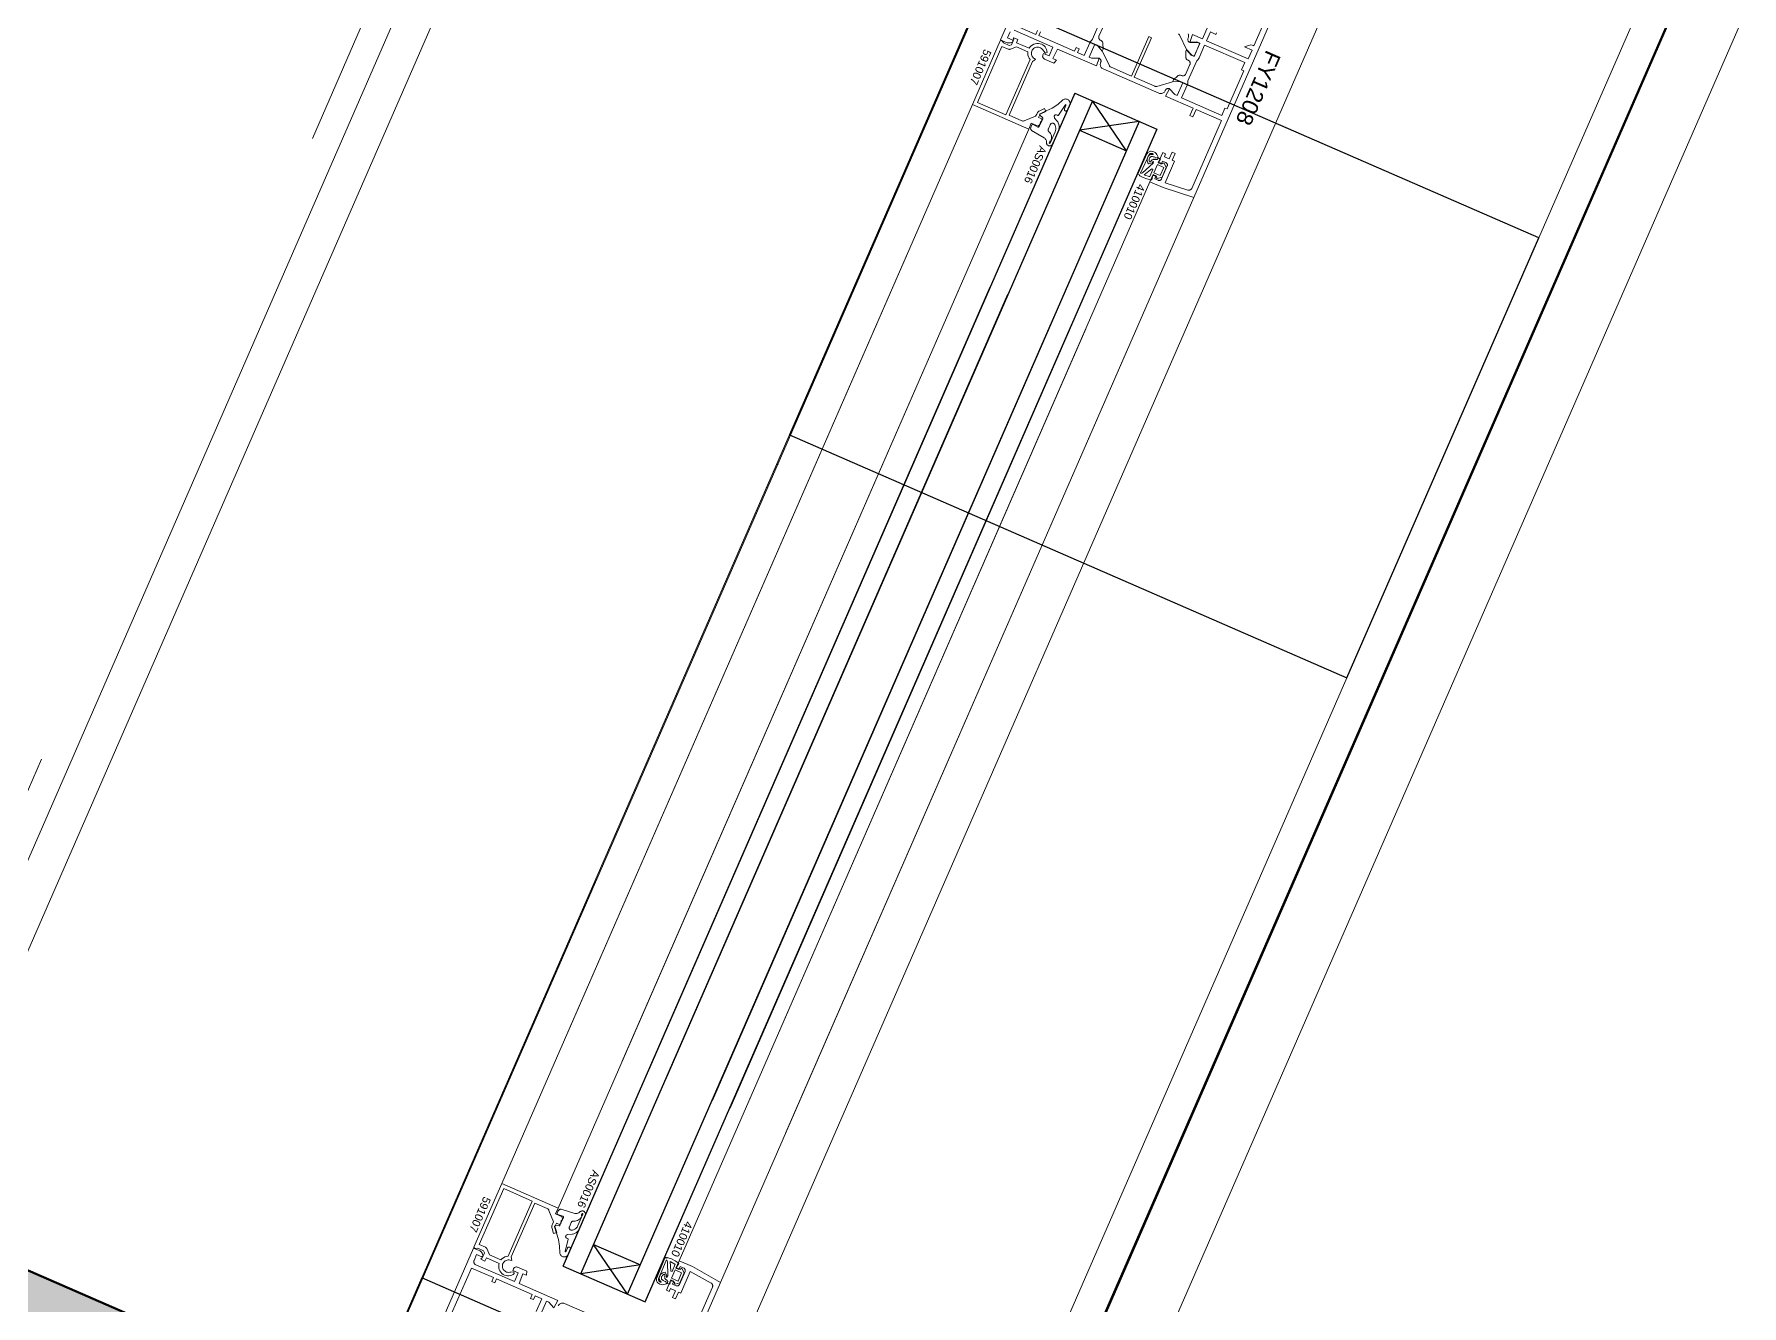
# Model space of a CAD drawing. Header units: millimetres. Extents: x -50172 to 90294, y -80883 to 956680.
# Drawn here: x 2322 to 2856, y -21931 to -21533 of the extents above; entities that cross this region are included whole.
import ezdxf
from ezdxf.enums import TextEntityAlignment as Align

# ---------------------------------------------------------------- set-up
doc = ezdxf.new("R2010")
doc.units = ezdxf.units.MM
doc.header["$MEASUREMENT"] = 0
doc.linetypes.add('Dot & Dashed', pattern=[670.277762, 352.777767, -176.388884, 0, -141.111112])
doc.linetypes.add('Double Dashed', pattern=[1093.611073, 529.166651, -211.666656, 141.111112, -211.666656])
for name, color, linetype, lineweight in [('0_Pen_No__2', 8, 'Continuous', 15), ('0_Pen_No__5', 7, 'Continuous', 25), ('0_Pen_No__7', 7, 'Continuous', 35), ('0_Pen_No__9', 7, 'Continuous', 13), ('New_A-20-M_Floor_Slab_Pen_No__89', 8, 'Continuous', 20), ('New_A-20-M_Roof_Pen_No__93', 8, 'Continuous', 13), ('New_A-25-M_Curtain_Wall_Pen_No__90', 8, 'Continuous', 20), ('New_A-25-M_Wall_Ext_Pen_No__87', 8, 'Continuous', 20), ('New_ArchiCAD Windows_Pen_No__3', 7, 'Continuous', 18), ('New_ArchiCAD Zone Stamps_Pen_No__9', 7, 'Continuous', 13)]:
    doc.layers.add(name, color=color, linetype=linetype, lineweight=lineweight)
for name, color, linetype, lineweight, true_color in [('0_Pen_No__40', 7, 'Continuous', 35, 0x2a2a2a), ('A-25-M_Wall_Int_Pen_No__107', 7, 'Continuous', 15, 0xa6a6a6), ('A-25-M_Wall_Int_Pen_No__27', 7, 'Continuous', 50, 0x2a2a2a), ('New_A-15-MG_Structural_Grid_Phase_2_Pen_No__222', 7, 'Continuous', 13, 0x65af33), ('New_A-25-M_Curtain_Wall_Pen_No__69', 7, 'Continuous', 20, 0x606060), ('New_A-35-M_FFE-Zone_Pen_No__74', 7, 'Continuous', 20, 0x606060), ('New_ArchiCAD Windows_Pen_No__23', 7, 'Continuous', 30, 0x2a2a2a)]:
    doc.layers.add(name, color=color, linetype=linetype, lineweight=lineweight, true_color=true_color)
for name, color, linetype in [('A-25-M_Wall_Int', 7, 'Continuous'), ('New_A-15-MG_Structural_Grid_Phase_2', 7, 'Continuous'), ('New_A-20-M_Floor_Slab', 7, 'Continuous'), ('New_A-20-M_Roof', 7, 'Continuous'), ('New_A-25-M_Curtain_Wall', 7, 'Continuous'), ('New_A-25-M_Wall_Ext', 7, 'Continuous'), ('New_A-35-M_FFE-Zone', 7, 'Continuous'), ('New_ArchiCAD Windows', 7, 'Continuous')]:
    doc.layers.add(name, color=color, linetype=linetype)
doc.styles.add('GENERATED_STYLE_2', font='')
doc.styles.add('GENERATED_STYLE_3', font='')
doc.styles.add('GENERATED_STYLE_4', font='')
doc.styles.get('GENERATED_STYLE_2').set_extended_font_data('Arial', bold=True)
doc.styles.get('GENERATED_STYLE_3').set_extended_font_data('Arial')
doc.styles.get('GENERATED_STYLE_4').set_extended_font_data('Swis721 BT')

# ---------------------------------------------------------------- blocks, each defined once
blk = doc.blocks.new('Wall_2_1', base_point=(10092.6, -4631.3))
at = {"layer": 'New_A-25-M_Wall_Ext_Pen_No__87', "linetype": 'Continuous', "flags": 128}
for points in [[(10000.93, -4591.33), (2142.47, -22613.27)], [(2234.14, -22653.24), (10092.6, -4631.3)]]:
    blk.add_lwpolyline(points, dxfattribs=at)
blk = doc.blocks.new('Wall_4_1', base_point=(9982.59, -4632.6))
at = {"layer": 'New_A-25-M_Wall_Ext_Pen_No__87', "linetype": 'Continuous', "flags": 128}
for points in [[(4714.53, -16301.13), (1990.94, -22547.19)], [(2142.18, -22613.14), (4865.77, -16367.08)]]:
    blk.add_lwpolyline(points, dxfattribs=at)
blk = doc.blocks.new('Single Office_INB 2105_31_1', base_point=(711.07, -21058.46))
at = {"layer": 'New_A-35-M_FFE-Zone_Pen_No__74', "linetype": 'Continuous'}
blk.add_line((1930.18, -22686.52), (2836.08, -20609.01), dxfattribs=at)
at = {"layer": 'New_ArchiCAD Zone Stamps_Pen_No__9'}
for tag, height, style, p in [('ROOM_NAME', 250, 'GENERATED_STYLE_2', (-225.74, -19453.51)), ('zoneNameLine2', 250, 'GENERATED_STYLE_2', (-414.17, -19885.64)), ('ROOM_NUMBER', 200, 'GENERATED_STYLE_3', (-602.6, -20306.35)), ('measuredAreaCode', 200, 'GENERATED_STYLE_3', (-759.63, -20666.46)), ('DUMMY_649', 200, 'GENERATED_STYLE_3', (-452.22, -20800.5)), ('DUMMY_650', 200, 'GENERATED_STYLE_3', (-102.71, -20952.9)), ('DUMMY_651', 133.33, 'GENERATED_STYLE_3', (176.58, -21059.45))]:
    blk.add_attdef(tag, text='', height=height, rotation=336.4404, dxfattribs=dict(at, style=style)).set_placement(p, align=Align.TOP_LEFT)
blk = doc.blocks.new('Slab_4_1', base_point=(-34879.65, -33019.01))
at = {"layer": 'New_A-20-M_Floor_Slab_Pen_No__89', "linetype": 'Continuous', "flags": 128}
blk.add_lwpolyline([(10933.09, -26822.78), (1863.41, -22867.95), (9871.66, -4502.51), (4224.74, -2040.17), (4132.95, -2000.14), (2145.42, -6558.18), (-3141.98, -4252.62), (-10743.58, -11326.43), (-11126.43, -10915.01), (-34879.65, -33019.01)], dxfattribs=at)
blk = doc.blocks.new('Slab_14_1', base_point=(10933.09, -26822.78))
at = {"layer": 'New_A-20-M_Floor_Slab_Pen_No__89', "linetype": 'Continuous', "flags": 128}
blk.add_lwpolyline([(10933.09, -26822.78), (1863.41, -22867.95), (9871.66, -4502.51), (18941.33, -8457.33)], close=True, dxfattribs=at)
blk = doc.blocks.new('Triple Window 19_2')
at = {"layer": 'New_ArchiCAD Windows_Pen_No__23', "linetype": 'Continuous'}
for p, q in [((662.5, -190), (662.5, 0)), ((662.5, 0), (725, 0)), ((725, 0), (812.5, 0)), ((812.5, 0), (812.5, -190)), ((1100, -190), (1100, 0)), ((1100, 0), (1175, 0)), ((725, -190), (662.5, -190)), ((812.5, -190), (725, -190))]:
    blk.add_line(p, q, dxfattribs=at)
at = {"layer": 'New_ArchiCAD Windows_Pen_No__3', "linetype": 'Continuous'}
for p, q in [((-1175, 165), (1175, 165)), ((812.5, 0), (1100, 0)), ((662.5, -190), (-182, -190)), ((1100, -190), (812.5, -190)), ((-1175, -200), (1175, -200))]:
    blk.add_line(p, q, dxfattribs=at)
blk = doc.blocks.new('Wall_239_1', base_point=(10165.92, -4712.54))
at = {"layer": 'New_ArchiCAD Windows', "color": 251, "linetype": 'Continuous', "lineweight": 20, "true_color": 0x606060, "xscale": -1, "zscale": 1000, "rotation": 66.44041158399281}
blk.add_blockref('Triple Window 19_2', (2883.15, -20913.87), dxfattribs=at)
blk = doc.blocks.new('Wall_438_1', base_point=(2431.86, -21968.48))
at = {"layer": 'A-25-M_Wall_Int_Pen_No__107', "linetype": 'Continuous'}
blk.add_hatch(color=256, dxfattribs=at).paths.add_polyline_path([(2431.86, -21968.48), (2248.03, -21888.32), (2255.78, -21908.06), (2425.87, -21982.23)])
at = {"layer": 'A-25-M_Wall_Int_Pen_No__27', "linetype": 'Continuous', "flags": 128}
for points in [[(2431.86, -21968.48), (2248.03, -21888.32)], [(2255.78, -21908.06), (2425.87, -21982.23)], [(2425.87, -21982.23), (2431.86, -21968.48)]]:
    blk.add_lwpolyline(points, dxfattribs=at)
blk = doc.blocks.new('Morph_2_1')
at = {"layer": 'New_A-20-M_Roof_Pen_No__93', "linetype": 'Continuous', "flags": 128}
blk.add_lwpolyline([(2064.53, -22792.01), (10012.82, -4564.06)], dxfattribs=at)
blk = doc.blocks.new('Beam_8_1', base_point=(10000.93, -4591.33))
at = {"layer": 'New_A-25-M_Curtain_Wall_Pen_No__69', "linetype": 'Dot & Dashed'}
blk.add_line((10000.93, -4591.33), (2142.47, -22613.27), dxfattribs=at)
at = {"layer": 'New_A-25-M_Curtain_Wall_Pen_No__90', "linetype": 'Continuous'}
for p, q in [((10000.93, -4591.33), (2142.47, -22613.27)), ((10203.2, -4679.52), (2344.74, -22701.46))]:
    blk.add_line(p, q, dxfattribs=at)
blk = doc.blocks.new('Standard grid marker_43')
at = {"layer": 'New_A-15-MG_Structural_Grid_Phase_2_Pen_No__222', "linetype": 'Double Dashed'}
blk.add_line((948.58, 0), (36650.52, 0), dxfattribs=at)
at = {"layer": 'New_A-15-MG_Structural_Grid_Phase_2_Pen_No__222', "style": 'GENERATED_STYLE_4'}
for tag, p in [('AC_MarkerText_1_0', (-500, -588.26)), ('AC_MarkerText_1_1', (38099.1, -588.26))]:
    blk.add_attdef(tag, text='', height=350, rotation=90, dxfattribs=at).set_placement(p, align=Align.MIDDLE_CENTER)

msp = doc.modelspace()

# ---------------------------------------------------------------- linework, layer by layer
at = {"layer": '0_Pen_No__2', "linetype": 'Continuous', "flags": 128}
for points in [[(2627.31, -21532.69), (2626.51, -21534.52), (2628.16, -21535.24), (2628.15, -21535.8), (2627.62, -21536), (2627.32, -21536.1), (2627.01, -21536.14), (2626.7, -21536.13), (2626.39, -21536.08), (2626.09, -21535.98), (2624.35, -21535.22), (2633.55, -21514.13)], [(2716.28, -21512.03), (2684.71, -21584.44), (2675.14, -21581.36), (2671.02, -21579.57)], [(2688.72, -21535.47), (2701.74, -21541.14), (2702.93, -21538.39), (2700.62, -21537.38), (2701.82, -21536.91), (2702.59, -21536.77), (2703.35, -21536.94), (2703.53, -21537.02), (2711.21, -21519.42)], [(2628.49, -21530.48), (2635.37, -21533.47), (2635.89, -21532.28)], [(2656.38, -21531.07), (2655.1, -21534.01), (2655.05, -21534.15), (2655.02, -21534.31), (2655.02, -21534.47), (2655.04, -21534.62), (2655.09, -21534.77), (2655.15, -21534.91), (2655.24, -21535.04), (2655.35, -21535.15), (2655.48, -21535.25), (2655.62, -21535.32), (2655.76, -21535.39), (2655.9, -21535.46), (2656.03, -21535.56), (2656.14, -21535.68), (2656.24, -21535.82), (2656.3, -21535.97), (2656.34, -21536.12), (2656.36, -21536.29), (2656.39, -21538.06), (2656.11, -21538.7), (2654.49, -21536.9), (2653.76, -21536.58), (2652, -21540.62), (2652.73, -21540.94), (2655.15, -21540.9), (2654.29, -21543.36), (2642.19, -21538.09), (2640.67, -21541.02), (2641.87, -21541.55), (2640.99, -21542.47), (2638.1, -21541.21), (2637.96, -21541.14), (2637.84, -21541.04), (2637.73, -21540.93), (2637.64, -21540.8), (2637.57, -21540.66), (2637.53, -21540.51), (2637.5, -21540.36), (2637.51, -21540.2), (2637.53, -21540.05), (2637.59, -21539.9), (2637.79, -21539.44), (2639.53, -21540.2), (2640.73, -21537.45), (2628.63, -21532.17)], [(2636.8, -21532.68), (2636.28, -21533.87), (2647.47, -21538.75), (2647.99, -21537.56), (2648.9, -21537.96), (2648.38, -21539.15), (2650.49, -21540.07), (2652.23, -21536.08), (2652.37, -21535.81), (2652.55, -21535.57), (2652.77, -21535.35), (2652.88, -21535.24), (2652.96, -21535.13), (2653.03, -21534.99), (2655.7, -21528.89)], [(2671.02, -21579.57), (2672.02, -21577.27), (2672.93, -21577.67), (2672.53, -21578.59), (2673.63, -21579.07), (2673.75, -21579.11), (2673.88, -21579.13), (2674, -21579.14), (2674.13, -21579.12), (2674.25, -21579.08), (2674.36, -21579.03), (2674.46, -21578.95), (2674.55, -21578.87), (2674.63, -21578.77), (2674.69, -21578.66), (2676.44, -21574.62), (2676.49, -21574.5), (2676.51, -21574.38), (2676.51, -21574.26), (2676.49, -21574.13), (2676.46, -21574.01), (2676.4, -21573.9), (2676.33, -21573.8), (2676.24, -21573.7), (2676.14, -21573.63), (2676.03, -21573.57), (2674.93, -21573.09), (2674.53, -21574.01), (2673.61, -21573.61), (2675.01, -21570.4), (2675.93, -21570.8), (2675.53, -21571.72), (2677.09, -21572.4), (2678.01, -21570.29), (2678.92, -21570.69), (2678.01, -21572.79), (2678.74, -21573.11), (2675.78, -21579.89), (2682.86, -21582.17), (2683.02, -21582.21), (2683.18, -21582.22), (2683.35, -21582.2), (2683.5, -21582.16), (2683.65, -21582.09), (2683.79, -21582), (2683.91, -21581.89), (2684.01, -21581.76), (2684.09, -21581.62), (2693.34, -21560.39), (2685.46, -21556.95), (2684.46, -21559.25), (2683.54, -21558.85), (2684.54, -21556.55), (2675.93, -21552.8), (2677.15, -21550.49), (2678.77, -21552.29), (2679.5, -21552.61), (2681.26, -21548.58), (2680.52, -21548.26), (2678.11, -21548.29), (2678.39, -21547.65), (2679.7, -21546.47), (2679.83, -21546.37), (2679.98, -21546.29), (2680.13, -21546.24), (2680.29, -21546.21), (2680.46, -21546.21), (2680.62, -21546.24), (2680.77, -21546.29), (2680.92, -21546.35), (2681.06, -21546.41), (2681.22, -21546.43), (2681.38, -21546.44), (2681.53, -21546.41), (2681.68, -21546.37), (2681.82, -21546.3), (2681.95, -21546.21), (2682.06, -21546.1), (2682.16, -21545.98), (2682.23, -21545.84), (2683.51, -21542.9), (2683.56, -21542.76), (2683.59, -21542.6), (2683.59, -21542.44), (2683.57, -21542.29), (2683.53, -21542.14), (2683.46, -21542), (2683.37, -21541.87), (2683.26, -21541.76), (2683.13, -21541.66), (2683, -21541.59), (2682.85, -21541.53), (2682.71, -21541.45), (2682.58, -21541.35), (2682.47, -21541.23), (2682.38, -21541.09), (2682.31, -21540.94), (2682.27, -21540.79), (2682.25, -21540.62), (2682.22, -21538.85), (2682.5, -21538.21), (2684.12, -21540.01), (2684.85, -21540.33), (2686.61, -21536.29), (2685.88, -21535.97), (2683.46, -21536.01), (2684.32, -21533.55), (2687.44, -21534.91), (2689.23, -21530.78)], [(2638.35, -21539.33), (2638.88, -21539.11), (2638.82, -21538.66), (2638.69, -21538.22), (2638.5, -21537.8), (2638.25, -21537.42), (2637.94, -21537.08), (2637.58, -21536.79), (2637.19, -21536.56), (2636.7, -21536.39), (2636.2, -21536.31), (2635.69, -21536.31), (2635.19, -21536.4), (2634.7, -21536.56), (2634.26, -21536.8), (2633.85, -21537.12), (2633.51, -21537.49), (2633.27, -21537.8), (2629.32, -21536.08), (2629.76, -21535.07), (2628.48, -21534.51), (2628.32, -21534.87), (2628.5, -21534.95), (2627.74, -21536.7), (2627.09, -21536.95), (2625.3, -21536.17), (2624.75, -21535.43), (2624.23, -21535.49), (2615.56, -21555.38), (2633.16, -21563.06), (2633.96, -21561.22), (2636.07, -21562.14), (2636.75, -21561.58), (2636.73, -21561.42), (2636.74, -21561.25), (2636.77, -21561.09), (2636.82, -21560.94), (2636.91, -21560.8), (2637.01, -21560.67), (2637.13, -21560.56), (2637.27, -21560.47), (2637.25, -21559.93), (2636.24, -21559.49), (2636.7, -21558.44), (2638.49, -21557.55), (2638.04, -21556.65), (2636.58, -21557.38), (2636.34, -21557.52), (2636.12, -21557.7), (2635.93, -21557.9), (2635.77, -21558.13), (2635.64, -21558.37), (2635.32, -21559.09), (2631.76, -21560.49), (2631.61, -21560.54), (2631.45, -21560.56), (2631.29, -21560.56), (2631.14, -21560.53), (2630.99, -21560.47), (2627.07, -21558.77)], [(2682.95, -21533.33), (2683.05, -21533.58), (2683.1, -21533.83), (2683.11, -21534.1), (2683.07, -21534.35), (2682.99, -21534.6), (2682.95, -21534.69), (2682.9, -21534.84), (2682.87, -21535), (2682.87, -21535.15), (2682.89, -21535.31), (2682.93, -21535.46), (2683, -21535.6), (2683.09, -21535.73), (2683.2, -21535.84), (2683.33, -21535.94), (2683.46, -21536.01), (2683.48, -21535.96), (2685.72, -21535.85), (2686.63, -21536.25), (2684.83, -21540.37), (2683.92, -21539.97), (2682.48, -21538.26), (2682.5, -21538.21), (2680.24, -21533.66), (2680.17, -21533.54), (2680.08, -21533.43), (2679.98, -21533.33)], [(2691.86, -21533.02), (2691.66, -21533.48), (2689.92, -21532.72), (2688.72, -21535.47)], [(2627.07, -21558.77), (2634.38, -21541.99), (2635.32, -21541.3), (2634.94, -21541.07), (2634.67, -21540.87), (2634.44, -21540.63), (2634.25, -21540.36), (2634.11, -21540.05), (2634.03, -21539.73), (2634, -21539.4), (2634.03, -21539.07), (2634.11, -21538.74), (2634.25, -21538.44), (2634.44, -21538.17), (2634.67, -21537.93), (2634.94, -21537.73), (2635.24, -21537.58), (2635.56, -21537.49), (2635.89, -21537.45), (2636.22, -21537.47), (2636.55, -21537.55), (2636.86, -21537.67), (2637.14, -21537.85), (2637.38, -21538.08), (2637.59, -21538.34), (2637.74, -21538.64), (2638.35, -21539.33)], [(2472.21, -21920.34), (2472.41, -21920.87), (2472.04, -21921.13), (2471.63, -21921.34), (2471.2, -21921.48), (2470.74, -21921.56), (2470.28, -21921.56), (2469.83, -21921.5), (2469.39, -21921.37), (2468.94, -21921.12), (2468.54, -21920.81), (2468.19, -21920.44), (2467.91, -21920.01), (2467.7, -21919.55), (2467.58, -21919.05), (2467.53, -21918.54), (2467.57, -21918.04), (2467.63, -21917.65), (2463.69, -21915.93), (2463.25, -21916.94), (2461.96, -21916.38), (2462.12, -21916.02), (2462.31, -21916.1), (2463.07, -21914.35), (2462.81, -21913.7), (2461.02, -21912.92), (2460.1, -21913.02), (2459.8, -21912.6), (2468.47, -21892.71), (2486.07, -21900.38), (2485.27, -21902.22), (2487.38, -21903.14), (2487.43, -21904.03), (2487.3, -21904.12), (2487.18, -21904.23), (2487.08, -21904.37), (2487.01, -21904.51), (2486.96, -21904.67), (2486.94, -21904.83), (2486.94, -21904.99), (2486.97, -21905.15), (2486.56, -21905.51), (2485.55, -21905.07), (2485.09, -21906.12), (2485.66, -21908.04), (2484.7, -21908.32), (2484.24, -21906.75), (2484.18, -21906.48), (2484.16, -21906.2), (2484.17, -21905.92), (2484.23, -21905.65), (2484.32, -21905.39), (2484.64, -21904.67), (2483.24, -21901.1), (2483.17, -21900.96), (2483.08, -21900.83), (2482.97, -21900.72), (2482.84, -21900.62), (2482.7, -21900.55), (2478.78, -21898.84)], [(2478.78, -21898.84), (2471.46, -21915.61), (2471.6, -21916.77), (2471.16, -21916.65), (2470.84, -21916.59), (2470.5, -21916.58), (2470.17, -21916.63), (2469.86, -21916.73), (2469.56, -21916.89), (2469.3, -21917.1), (2469.08, -21917.34), (2468.9, -21917.63), (2468.77, -21917.93), (2468.7, -21918.26), (2468.68, -21918.59), (2468.72, -21918.92), (2468.82, -21919.24), (2468.97, -21919.54), (2469.16, -21919.81), (2469.4, -21920.04), (2469.68, -21920.23), (2469.98, -21920.36), (2470.31, -21920.45), (2470.64, -21920.47), (2470.97, -21920.45), (2471.29, -21920.36), (2472.21, -21920.34)], [(2480.69, -21933.49), (2482.45, -21929.46), (2483.18, -21929.78), (2484.8, -21931.57), (2486.02, -21929.27), (2473.92, -21923.99), (2475.04, -21920.88), (2476.23, -21921.4), (2476.31, -21920.13), (2473.43, -21918.87), (2473.28, -21918.82), (2473.12, -21918.79), (2472.97, -21918.79), (2472.81, -21918.81), (2472.66, -21918.86), (2472.52, -21918.93), (2472.39, -21919.02), (2472.28, -21919.12), (2472.18, -21919.25), (2472.11, -21919.39), (2471.91, -21919.85), (2473.65, -21920.61), (2472.45, -21923.36), (2460.35, -21918.08), (2460.21, -21918.01), (2460.09, -21917.91), (2459.98, -21917.8), (2459.89, -21917.67), (2459.82, -21917.53), (2459.78, -21917.38), (2459.75, -21917.22), (2459.76, -21917.07), (2459.78, -21916.91), (2459.84, -21916.76), (2460.63, -21914.93), (2462.28, -21915.65), (2462.68, -21915.26), (2462.48, -21914.74), (2462.34, -21914.45), (2462.16, -21914.2), (2461.94, -21913.97), (2461.69, -21913.78), (2461.41, -21913.63), (2459.68, -21912.88), (2450.48, -21933.96)], [(2452.82, -21933.34), (2459.02, -21919.13), (2465.89, -21922.13), (2465.37, -21923.32), (2466.29, -21923.72), (2466.81, -21922.53), (2477.99, -21927.41), (2477.47, -21928.6), (2478.39, -21929), (2478.91, -21927.81), (2481.02, -21928.73), (2479.28, -21932.71)], [(2505.24, -21996.02), (2536.82, -21923.6), (2528.05, -21918.69), (2523.93, -21916.89)], [(2523.93, -21916.89), (2522.93, -21919.18), (2523.84, -21919.58), (2524.24, -21918.67), (2525.34, -21919.15), (2525.45, -21919.2), (2525.55, -21919.28), (2525.64, -21919.37), (2525.71, -21919.47), (2525.77, -21919.59), (2525.8, -21919.71), (2525.82, -21919.83), (2525.82, -21919.96), (2525.8, -21920.08), (2525.76, -21920.2), (2524, -21924.23), (2523.94, -21924.34), (2523.86, -21924.44), (2523.77, -21924.53), (2523.67, -21924.6), (2523.56, -21924.66), (2523.44, -21924.69), (2523.31, -21924.71), (2523.19, -21924.71), (2523.06, -21924.69), (2522.95, -21924.65), (2521.85, -21924.17), (2522.24, -21923.25), (2521.33, -21922.85), (2519.93, -21926.06), (2520.85, -21926.46), (2521.25, -21925.54), (2522.8, -21926.22), (2521.88, -21928.33), (2522.8, -21928.73), (2523.72, -21926.62), (2524.45, -21926.94), (2527.41, -21920.16), (2533.9, -21923.8), (2534.03, -21923.89), (2534.15, -21924), (2534.25, -21924.13), (2534.33, -21924.28), (2534.38, -21924.43), (2534.4, -21924.59), (2534.4, -21924.76), (2534.38, -21924.92), (2534.32, -21925.07), (2525.07, -21946.3)], [(2484.8, -21931.57), (2483.18, -21929.78), (2482.45, -21929.46), (2480.69, -21933.49)], [(2505.54, -21937.78), (2488.13, -21930.19), (2487.9, -21930.11), (2487.67, -21930.07), (2487.44, -21930.07), (2487.2, -21930.1), (2486.98, -21930.17), (2486.77, -21930.27), (2486.57, -21930.41), (2486.4, -21930.57), (2486.26, -21930.76), (2486.15, -21930.97)]]:
    msp.add_lwpolyline(points, dxfattribs=at)
for points in [[(2670.69, -21534.15), (2671.52, -21534.51), (2666.12, -21546.88), (2672.55, -21549.69), (2672.68, -21549.74), (2672.82, -21549.76), (2672.96, -21549.77), (2673.1, -21549.76), (2673.23, -21549.73), (2678.12, -21548.27), (2680.52, -21548.26), (2681.26, -21548.58), (2679.5, -21552.61), (2678.77, -21552.29), (2677.15, -21550.49), (2677, -21550.44), (2676.85, -21550.41), (2676.69, -21550.41), (2676.53, -21550.43), (2676.38, -21550.48), (2676.24, -21550.55), (2676.11, -21550.64), (2676, -21550.75), (2675.91, -21550.87), (2675.83, -21551.01), (2675.79, -21551.1), (2675.68, -21551.31), (2675.54, -21551.5), (2675.37, -21551.66), (2675.18, -21551.8), (2674.97, -21551.9), (2674.74, -21551.97), (2674.51, -21552), (2674.27, -21552), (2674.04, -21551.95), (2673.82, -21551.88), (2656.4, -21544.28), (2656.19, -21544.17), (2656.01, -21544.03), (2655.84, -21543.86), (2655.71, -21543.67), (2655.6, -21543.46), (2655.54, -21543.23), (2655.5, -21543), (2655.51, -21542.76), (2655.55, -21542.53), (2655.63, -21542.31), (2655.67, -21542.22), (2655.72, -21542.07), (2655.74, -21541.91), (2655.75, -21541.76), (2655.73, -21541.6), (2655.68, -21541.45), (2655.61, -21541.31), (2655.52, -21541.18), (2655.41, -21541.07), (2655.29, -21540.97), (2655.15, -21540.9), (2652.73, -21540.94), (2652, -21540.62), (2653.76, -21536.58), (2654.49, -21536.9), (2656.12, -21538.68), (2658.37, -21543.25), (2658.44, -21543.37), (2658.53, -21543.48), (2658.63, -21543.58), (2658.74, -21543.66), (2658.87, -21543.72), (2665.3, -21546.53)], [(2626.03, -21558.64), (2617.14, -21554.76), (2624.77, -21537.26), (2626.68, -21538.09), (2626.83, -21538.14), (2626.99, -21538.17), (2627.14, -21538.17), (2627.3, -21538.15), (2627.45, -21538.1), (2629.3, -21537.37), (2632.88, -21538.94), (2632.85, -21539.46), (2632.9, -21539.97), (2633.04, -21540.48), (2633.26, -21540.95), (2633.56, -21541.38)], [(2688.12, -21536.84), (2686.38, -21540.83), (2686.24, -21541.1), (2686.06, -21541.34), (2685.84, -21541.56), (2685.74, -21541.67), (2685.65, -21541.79), (2685.58, -21541.92), (2682.92, -21548.02), (2682.87, -21548.16), (2682.84, -21548.31), (2682.83, -21548.46), (2682.82, -21548.76), (2682.76, -21549.06), (2682.66, -21549.35), (2680.93, -21553.34), (2693.48, -21558.82), (2694.48, -21556.52), (2695.12, -21556.8), (2700.32, -21544.89), (2699.68, -21544.61), (2700.68, -21542.32)], [(2477.98, -21898.17), (2469.09, -21894.29), (2461.46, -21911.8), (2463.36, -21912.63), (2463.5, -21912.7), (2463.63, -21912.8), (2463.74, -21912.91), (2463.83, -21913.04), (2463.9, -21913.18), (2464.62, -21915.03), (2468.21, -21916.59), (2468.56, -21916.22), (2468.98, -21915.9), (2469.44, -21915.66), (2469.94, -21915.5), (2470.45, -21915.43)]]:
    msp.add_lwpolyline(points, close=True, dxfattribs=at)
at = {"layer": '0_Pen_No__40', "linetype": 'Continuous'}
msp.add_line((9735.36, -5700.74), (2596.69, -22071.98), dxfattribs=at)
at = {"layer": '0_Pen_No__5', "linetype": 'Continuous'}
for p, q in [((2647.53, -21551.87), (2514.06, -21857.95)), ((2647.53, -21551.87), (2673.2, -21563.06)), ((2653.03, -21554.27), (2519.56, -21860.35)), ((2663.7, -21569.83), (2653.03, -21554.27)), ((2667.7, -21560.66), (2534.23, -21866.74)), ((2673.2, -21563.06), (2539.73, -21869.14)), ((2667.7, -21560.66), (2649.03, -21563.43)), ((2649.03, -21563.43), (2663.7, -21569.83)), ((2487.65, -21918.53), (2621.11, -21612.45)), ((2493.15, -21920.93), (2626.61, -21614.84)), ((2507.81, -21927.32), (2641.28, -21621.24)), ((2513.31, -21929.72), (2646.78, -21623.64)), ((2497.15, -21911.76), (2511.81, -21918.15)), ((2507.81, -21927.32), (2497.15, -21911.76)), ((2487.65, -21918.53), (2513.31, -21929.72)), ((2511.81, -21918.15), (2493.15, -21920.93))]:
    msp.add_line(p, q, dxfattribs=at)
at = {"layer": '0_Pen_No__9', "linetype": 'Continuous'}
for p, q in [((2615.56, -21555.38), (2488.49, -21846.8)), ((2633.16, -21563.06), (2506.09, -21854.47)), ((2671.02, -21579.57), (2543.95, -21870.98)), ((2684.71, -21584.44), (2557.24, -21876.78)), ((2468.47, -21892.71), (2595.54, -21601.29)), ((2486.07, -21900.38), (2613.14, -21608.97)), ((2523.93, -21916.89), (2651, -21625.48)), ((2536.82, -21923.6), (2664.29, -21631.27))]:
    msp.add_line(p, q, dxfattribs=at)
at = {"layer": '0_Pen_No__9', "linetype": 'Continuous', "flags": 128}
for points in [[(2634.06, -21563.51), (2633.97, -21563.42), (2633.88, -21563.32), (2633.82, -21563.2), (2633.77, -21563.08), (2633.75, -21562.95), (2633.75, -21562.81), (2633.77, -21562.68), (2633.81, -21562.56), (2634.17, -21561.75), (2634.19, -21561.71), (2634.22, -21561.67), (2634.26, -21561.63), (2634.3, -21561.61), (2634.35, -21561.59), (2634.4, -21561.57), (2634.45, -21561.57), (2634.5, -21561.58), (2634.55, -21561.59), (2634.59, -21561.61), (2636.01, -21562.44), (2636.05, -21562.46), (2636.1, -21562.48), (2636.15, -21562.48), (2636.2, -21562.48), (2636.25, -21562.47), (2636.3, -21562.45), (2636.34, -21562.42), (2636.38, -21562.39), (2636.41, -21562.35), (2636.43, -21562.3), (2637.51, -21559.84), (2637.52, -21559.79), (2637.53, -21559.75), (2637.53, -21559.7), (2637.53, -21559.66), (2637.52, -21559.61), (2637.5, -21559.57), (2637.47, -21559.53), (2637.44, -21559.5), (2636.67, -21558.76), (2636.63, -21558.73), (2636.61, -21558.68), (2636.59, -21558.64), (2636.58, -21558.59), (2636.57, -21558.54), (2636.58, -21558.49), (2636.59, -21558.44), (2636.61, -21558.4), (2636.64, -21558.35), (2636.68, -21558.32), (2636.72, -21558.29), (2636.76, -21558.27), (2638.58, -21557.39), (2640.46, -21556.5), (2642.21, -21555.36), (2643.78, -21553.98), (2643.97, -21553.85), (2644.19, -21553.75), (2644.42, -21553.68), (2644.66, -21553.66), (2644.9, -21553.68), (2645.13, -21553.74), (2645.35, -21553.83), (2645.55, -21553.97), (2645.72, -21554.13), (2645.86, -21554.32), (2645.97, -21554.54), (2646.04, -21554.77), (2646.07, -21555.01), (2646.06, -21555.24), (2645.23, -21557.13), (2645.19, -21557.21), (2645.14, -21557.27), (2645.08, -21557.33), (2645.01, -21557.37), (2644.94, -21557.41), (2644.86, -21557.43), (2644.78, -21557.43), (2644.69, -21557.43), (2644.61, -21557.41), (2644.54, -21557.38), (2644.47, -21557.33), (2644.41, -21557.27), (2644.36, -21557.21), (2644.32, -21557.14), (2644.29, -21557.06), (2644.28, -21556.98), (2644.28, -21556.89), (2644.29, -21556.81), (2644.32, -21556.74), (2644.74, -21555.76), (2644.76, -21555.72), (2644.77, -21555.67), (2644.77, -21555.62), (2644.76, -21555.57), (2644.75, -21555.53), (2644.73, -21555.48), (2644.71, -21555.44), (2644.66, -21555.46), (2644.62, -21555.49), (2644.59, -21555.52), (2644.56, -21555.56), (2642.47, -21558.7), (2642.42, -21558.76), (2642.35, -21558.79), (2642.31, -21558.8), (2642.26, -21558.81), (2642.21, -21558.81), (2642.17, -21558.8), (2642.12, -21558.78), (2641.84, -21558.66), (2641.76, -21558.63), (2641.67, -21558.62), (2641.58, -21558.62), (2641.5, -21558.64), (2641.42, -21558.67), (2641.34, -21558.72), (2641.28, -21558.78), (2641.22, -21558.84), (2641.18, -21558.92), (2641.15, -21559), (2641.14, -21559.09), (2641.14, -21559.18), (2641.18, -21559.49), (2641.19, -21559.53), (2641.2, -21559.57), (2641.22, -21559.61), (2641.25, -21559.65), (2642.18, -21560.74), (2642.22, -21560.79), (2642.25, -21560.85), (2642.39, -21561.17), (2642.56, -21561.64), (2642.65, -21562.13), (2642.65, -21562.63), (2642.57, -21563.13), (2642.41, -21563.61), (2640.61, -21567.73), (2640.54, -21567.87), (2640.43, -21568), (2640.31, -21568.12), (2640.17, -21568.21), (2640.02, -21568.27), (2639.86, -21568.31), (2639.69, -21568.33), (2639.53, -21568.31), (2639.37, -21568.27), (2639.22, -21568.2), (2639.08, -21568.11), (2638.96, -21568), (2638.86, -21567.87), (2638.78, -21567.72), (2638.73, -21567.56), (2638.7, -21567.4), (2638.7, -21567.23), (2638.71, -21566.99), (2638.67, -21566.75), (2638.59, -21566.52), (2638.48, -21566.3), (2638.34, -21566.11), (2638.17, -21565.94), (2637.97, -21565.8)], [(2639.85, -21561.72), (2639.92, -21561.6), (2640, -21561.5), (2640.1, -21561.41), (2640.21, -21561.33), (2640.34, -21561.28), (2640.47, -21561.25), (2640.6, -21561.24), (2640.74, -21561.26), (2640.87, -21561.29), (2640.99, -21561.35), (2641.1, -21561.43), (2641.2, -21561.53), (2641.28, -21561.64), (2641.45, -21561.99), (2641.56, -21562.36), (2641.61, -21562.75), (2641.61, -21563.14), (2641.54, -21563.53), (2641.41, -21563.9), (2639.86, -21567.45), (2639.85, -21567.47), (2639.83, -21567.49), (2639.82, -21567.51), (2639.8, -21567.52), (2639.77, -21567.53), (2639.75, -21567.54), (2639.72, -21567.54), (2639.7, -21567.54), (2639.68, -21567.54), (2639.65, -21567.53), (2639.63, -21567.51), (2639.61, -21567.5), (2639.6, -21567.48), (2639.59, -21567.45), (2639.58, -21567.43), (2639.57, -21567.41), (2639.57, -21567.38), (2639.58, -21567.36), (2639.59, -21567.33), (2639.73, -21567), (2639.75, -21566.96), (2639.78, -21566.92), (2639.82, -21566.89), (2639.85, -21566.86), (2639.89, -21566.84), (2639.94, -21566.82), (2639.98, -21566.82), (2640.03, -21566.82), (2640.07, -21566.74), (2640.19, -21566.37), (2640.26, -21566), (2640.27, -21565.61), (2640.22, -21565.23), (2640.12, -21564.86), (2639.95, -21564.51), (2639.74, -21564.19), (2639.48, -21563.91), (2639.4, -21563.82), (2639.33, -21563.72), (2639.28, -21563.61), (2639.24, -21563.49), (2639.23, -21563.36), (2639.23, -21563.24), (2639.25, -21563.12), (2639.29, -21563)], [(2670.11, -21570.84), (2667.44, -21576.61), (2667.22, -21577.2), (2667.8, -21577.43), (2667.73, -21577.59), (2667.88, -21577.68), (2668.96, -21578.24), (2670.11, -21578.66), (2671.29, -21578.93), (2671.57, -21578.98), (2671.91, -21577.44), (2673.22, -21578.02), (2673.1, -21578.29), (2673.34, -21578.56), (2674.81, -21578.13), (2676.14, -21575.07), (2675.46, -21573.7), (2675.1, -21573.71), (2674.98, -21573.98), (2673.66, -21573.41), (2674.32, -21572.48), (2673.66, -21572.02), (2673.3, -21572.54), (2672.68, -21572.63), (2672.57, -21572.58), (2672.45, -21572.55), (2672.33, -21572.53), (2672.22, -21572.53), (2672.1, -21572.56), (2671.99, -21572.6), (2671.88, -21572.66), (2671.72, -21572.74), (2671.58, -21572.85), (2671.46, -21572.99), (2671.36, -21573.14), (2671.28, -21573.3), (2670.91, -21573.31), (2670.84, -21573.1), (2670.8, -21572.87), (2670.8, -21572.65), (2670.83, -21572.42), (2670.9, -21572.21), (2671, -21572.01), (2671.09, -21571.9), (2671.19, -21571.81), (2671.3, -21571.75), (2671.43, -21571.7), (2671.56, -21571.67), (2671.7, -21571.67), (2671.83, -21571.69), (2672.07, -21571.72), (2672.3, -21571.78), (2672.52, -21571.87), (2672.72, -21572), (2672.9, -21572.15), (2673.55, -21571.81), (2673.41, -21571.41), (2673.2, -21571.05), (2672.94, -21570.72), (2672.62, -21570.45), (2672.26, -21570.23), (2671.87, -21570.08), (2671.46, -21570), (2671.22, -21570.01), (2670.99, -21570.07), (2670.76, -21570.16), (2670.56, -21570.29), (2670.38, -21570.45), (2670.23, -21570.63)], [(2668.16, -21576.62), (2670.77, -21571.03), (2670.87, -21570.93), (2670.98, -21570.84), (2671.11, -21570.76), (2671.24, -21570.71), (2671.39, -21570.68), (2671.53, -21570.68), (2671.68, -21570.7), (2671.82, -21570.74), (2671.95, -21570.81), (2672.07, -21570.89), (2671.99, -21571.04), (2671.76, -21571.01), (2671.52, -21571.01), (2671.29, -21571.05), (2671.06, -21571.12), (2670.85, -21571.24), (2670.66, -21571.38), (2670.5, -21571.56), (2670.35, -21571.88), (2670.24, -21572.22), (2670.19, -21572.58), (2670.2, -21572.93), (2670.27, -21573.29), (2670.39, -21573.62), (2670.57, -21573.94), (2671.81, -21573.63), (2671.83, -21573.32), (2672.11, -21573.19), (2672, -21573.78), (2668.7, -21576.77), (2668.2, -21576.93), (2668.08, -21576.79)], [(2672.26, -21576.72), (2674.27, -21577.6), (2675.39, -21575.04), (2673.37, -21574.16)], [(2670.83, -21577.93), (2670.96, -21577.95), (2671.94, -21575.7), (2671.63, -21575.46), (2669.22, -21577.37), (2669.45, -21577.47)], [(2487.02, -21900.74), (2486.89, -21900.73), (2486.75, -21900.74), (2486.62, -21900.77), (2486.5, -21900.82), (2486.39, -21900.89), (2486.29, -21900.98), (2486.21, -21901.09), (2486.15, -21901.21), (2485.8, -21902.01), (2485.78, -21902.06), (2485.77, -21902.11), (2485.77, -21902.16), (2485.78, -21902.21), (2485.8, -21902.26), (2485.82, -21902.3), (2485.86, -21902.34), (2485.89, -21902.37), (2485.94, -21902.4), (2485.98, -21902.42), (2487.56, -21902.89), (2487.6, -21902.91), (2487.65, -21902.93), (2487.68, -21902.97), (2487.72, -21903.01), (2487.74, -21903.05), (2487.76, -21903.1), (2487.77, -21903.15), (2487.77, -21903.2), (2487.76, -21903.25), (2487.74, -21903.3), (2486.67, -21905.76), (2486.65, -21905.8), (2486.62, -21905.84), (2486.59, -21905.87), (2486.55, -21905.9), (2486.51, -21905.92), (2486.47, -21905.93), (2486.42, -21905.94), (2486.38, -21905.94), (2485.31, -21905.87), (2485.26, -21905.88), (2485.21, -21905.89), (2485.16, -21905.9), (2485.12, -21905.93), (2485.08, -21905.96), (2485.05, -21906), (2485.02, -21906.04), (2485, -21906.09), (2484.99, -21906.14), (2484.99, -21906.19), (2485, -21906.24), (2485.01, -21906.28), (2485.6, -21908.21), (2486.23, -21910.2), (2486.58, -21912.25), (2486.64, -21914.34), (2486.68, -21914.58), (2486.75, -21914.8), (2486.86, -21915.02), (2487.01, -21915.21), (2487.18, -21915.37), (2487.38, -21915.5), (2487.6, -21915.59), (2487.84, -21915.65), (2488.08, -21915.66), (2488.31, -21915.63), (2488.54, -21915.57), (2488.76, -21915.46), (2488.95, -21915.32), (2489.12, -21915.15), (2489.94, -21913.26), (2489.97, -21913.18), (2489.98, -21913.1), (2489.98, -21913.02), (2489.97, -21912.94), (2489.94, -21912.86), (2489.9, -21912.79), (2489.85, -21912.72), (2489.79, -21912.67), (2489.72, -21912.62), (2489.65, -21912.59), (2489.57, -21912.57), (2489.49, -21912.56), (2489.4, -21912.57), (2489.32, -21912.59), (2489.25, -21912.62), (2489.18, -21912.67), (2489.12, -21912.72), (2489.07, -21912.79), (2489.03, -21912.86), (2488.6, -21913.83), (2488.58, -21913.88), (2488.55, -21913.92), (2488.52, -21913.95), (2488.48, -21913.98), (2488.44, -21914), (2488.39, -21914.02), (2488.35, -21914.02), (2488.33, -21913.98), (2488.33, -21913.93), (2488.33, -21913.89), (2488.33, -21913.84), (2489.21, -21910.17), (2489.22, -21910.09), (2489.2, -21910.03), (2489.18, -21909.98), (2489.15, -21909.94), (2489.12, -21909.91), (2489.08, -21909.88), (2489.04, -21909.86), (2488.75, -21909.74), (2488.68, -21909.69), (2488.61, -21909.64), (2488.55, -21909.58), (2488.51, -21909.5), (2488.47, -21909.42), (2488.46, -21909.33), (2488.45, -21909.25), (2488.47, -21909.16), (2488.5, -21909.08), (2488.54, -21909), (2488.59, -21908.93), (2488.66, -21908.88), (2488.91, -21908.69), (2488.95, -21908.67), (2488.99, -21908.65), (2489.03, -21908.64), (2489.07, -21908.63), (2490.5, -21908.57), (2490.57, -21908.56), (2490.64, -21908.55), (2490.96, -21908.44), (2491.43, -21908.24), (2491.85, -21907.97), (2492.22, -21907.63), (2492.53, -21907.23), (2492.77, -21906.79), (2494.56, -21902.67), (2494.62, -21902.51), (2494.64, -21902.35), (2494.64, -21902.18), (2494.61, -21902.02), (2494.56, -21901.86), (2494.48, -21901.72), (2494.38, -21901.59), (2494.25, -21901.48), (2494.11, -21901.39), (2493.96, -21901.32), (2493.8, -21901.28), (2493.64, -21901.27), (2493.47, -21901.29), (2493.31, -21901.33), (2493.16, -21901.4), (2493.02, -21901.49), (2492.9, -21901.6), (2492.72, -21901.77), (2492.52, -21901.91), (2492.3, -21902.01), (2492.07, -21902.08), (2491.83, -21902.1), (2491.59, -21902.09), (2491.35, -21902.04)], [(2489.64, -21906.2), (2489.6, -21906.32), (2489.58, -21906.46), (2489.58, -21906.59), (2489.6, -21906.73), (2489.65, -21906.85), (2489.72, -21906.97), (2489.8, -21907.08), (2489.91, -21907.16), (2490.02, -21907.23), (2490.15, -21907.28), (2490.28, -21907.31), (2490.42, -21907.32), (2490.55, -21907.3), (2490.92, -21907.18), (2491.28, -21907.01), (2491.6, -21906.79), (2491.88, -21906.51), (2492.12, -21906.2), (2492.3, -21905.86), (2493.85, -21902.3), (2493.86, -21902.28), (2493.86, -21902.26), (2493.86, -21902.23), (2493.86, -21902.21), (2493.85, -21902.18), (2493.84, -21902.16), (2493.82, -21902.14), (2493.8, -21902.12), (2493.78, -21902.11), (2493.76, -21902.1), (2493.74, -21902.1), (2493.71, -21902.09), (2493.69, -21902.1), (2493.66, -21902.1), (2493.64, -21902.11), (2493.62, -21902.13), (2493.6, -21902.14), (2493.59, -21902.16), (2493.57, -21902.18), (2493.43, -21902.52), (2493.41, -21902.56), (2493.4, -21902.61), (2493.4, -21902.66), (2493.41, -21902.7), (2493.42, -21902.75), (2493.44, -21902.79), (2493.47, -21902.83), (2493.5, -21902.86), (2493.47, -21902.94), (2493.28, -21903.28), (2493.05, -21903.59), (2492.78, -21903.86), (2492.47, -21904.08), (2492.12, -21904.25), (2491.76, -21904.37), (2491.38, -21904.43), (2490.99, -21904.44), (2490.87, -21904.44), (2490.75, -21904.46), (2490.63, -21904.49), (2490.52, -21904.55), (2490.42, -21904.62), (2490.33, -21904.71), (2490.26, -21904.8), (2490.2, -21904.91)], [(2516.91, -21922.16), (2519.33, -21916.28), (2519.61, -21915.72), (2520.17, -21915.99), (2520.24, -21915.83), (2520.41, -21915.88), (2521.56, -21916.29), (2522.64, -21916.84), (2523.65, -21917.52), (2523.87, -21917.7), (2522.98, -21918.99), (2524.29, -21919.56), (2524.41, -21919.28), (2524.77, -21919.27), (2525.45, -21920.64), (2524.12, -21923.71), (2522.65, -21924.14), (2522.41, -21923.87), (2522.53, -21923.59), (2521.22, -21923.02), (2520.98, -21924.13), (2520.19, -21923.97), (2520.33, -21923.34), (2519.98, -21922.83), (2519.86, -21922.78), (2519.76, -21922.72), (2519.67, -21922.64), (2519.59, -21922.55), (2519.53, -21922.45), (2519.48, -21922.34), (2519.45, -21922.22), (2519.41, -21922.05), (2519.39, -21921.87), (2519.4, -21921.69), (2519.45, -21921.52), (2519.52, -21921.35), (2519.27, -21921.07), (2519.06, -21921.16), (2518.88, -21921.29), (2518.71, -21921.44), (2518.57, -21921.61), (2518.45, -21921.81), (2518.38, -21922.02), (2518.36, -21922.16), (2518.36, -21922.29), (2518.39, -21922.42), (2518.44, -21922.55), (2518.51, -21922.66), (2518.6, -21922.76), (2518.71, -21922.85), (2518.89, -21923), (2519.09, -21923.13), (2519.31, -21923.23), (2519.54, -21923.29), (2519.78, -21923.32), (2519.97, -21924.03), (2519.58, -21924.19), (2519.17, -21924.29), (2518.75, -21924.32), (2518.34, -21924.27), (2517.93, -21924.16), (2517.56, -21923.97), (2517.22, -21923.73), (2517.06, -21923.54), (2516.95, -21923.33), (2516.86, -21923.1), (2516.82, -21922.87), (2516.81, -21922.63), (2516.84, -21922.39)], [(2519.82, -21916.8), (2517.51, -21922.52), (2517.49, -21922.66), (2517.5, -21922.81), (2517.54, -21922.95), (2517.59, -21923.08), (2517.67, -21923.21), (2517.77, -21923.32), (2517.88, -21923.41), (2518, -21923.48), (2518.14, -21923.53), (2518.28, -21923.56), (2518.34, -21923.41), (2518.16, -21923.26), (2518, -21923.08), (2517.87, -21922.89), (2517.77, -21922.67), (2517.71, -21922.44), (2517.69, -21922.2), (2517.71, -21921.97), (2517.84, -21921.63), (2518.02, -21921.32), (2518.24, -21921.04), (2518.51, -21920.81), (2518.82, -21920.62), (2519.15, -21920.48), (2519.5, -21920.39), (2520.12, -21921.51), (2519.9, -21921.73), (2520, -21922.03), (2520.36, -21921.55), (2520.3, -21917.09), (2520.07, -21916.62), (2519.89, -21916.63)], [(2522.6, -21917.87), (2522.7, -21917.94), (2521.72, -21920.2), (2521.34, -21920.14), (2521.1, -21917.07), (2521.33, -21917.17)], [(2522.69, -21919.73), (2524.7, -21920.61), (2523.58, -21923.18), (2521.57, -21922.3)]]:
    msp.add_lwpolyline(points, close=True, dxfattribs=at)

# ---------------------------------------------------------------- block references
at = {"layer": 'A-25-M_Wall_Int', "color": 250, "lineweight": 50, "true_color": 0x2a2a2a}
msp.add_blockref('Wall_438_1', (2431.86, -21968.48), dxfattribs=at)
at = {"layer": 'New_A-15-MG_Structural_Grid_Phase_2', "color": 8, "linetype": 'Continuous', "lineweight": 15, "zscale": 1000, "rotation": 246.440411583993}
msp.add_blockref('Standard grid marker_43', (12179.47, 840.07), dxfattribs=at)
at = {"layer": 'New_A-20-M_Floor_Slab', "color": 8, "linetype": 'Continuous', "lineweight": 20}
for name, p in [('Slab_4_1', (-34879.65, -33019.01)), ('Slab_14_1', (10933.09, -26822.78))]:
    msp.add_blockref(name, p, dxfattribs=at)
at = {"layer": 'New_A-20-M_Roof', "linetype": 'Continuous', "lineweight": 0}
msp.add_blockref('Morph_2_1', (0, 0), dxfattribs=at)
at = {"layer": 'New_A-25-M_Curtain_Wall', "color": 8, "lineweight": 20}
msp.add_blockref('Beam_8_1', (10000.93, -4591.33), dxfattribs=at)
at = {"layer": 'New_A-25-M_Wall_Ext', "color": 250, "lineweight": 50, "true_color": 0x2a2a2a}
for name, p in [('Wall_4_1', (9982.59, -4632.6)), ('Wall_239_1', (10165.92, -4712.54)), ('Wall_2_1', (10092.6, -4631.3))]:
    msp.add_blockref(name, p, dxfattribs=at)
at = {"layer": 'New_A-35-M_FFE-Zone', "linetype": 'Continuous'}
msp.add_blockref('Single Office_INB 2105_31_1', (711.07, -21058.46), dxfattribs=at)

# ---------------------------------------------------------------- texts
at = {"layer": '0_Pen_No__7', "linetype": 'Continuous', "attachment_point": 7, "rotation": 246.4404, "style": 'GENERATED_STYLE_3'}
for s, insert, char_height in [('\\A1;{\\fArial|b0|i0|c0|p34;591007}', (2619.26, -21537.86), 2.5), ('\\A1;{\\fArial|b0|i0|c0|p34;FY1208}', (2707.43, -21538.04), 5), ('\\A1;{\\fArial|b0|i0|c0|p34;AS0016}', (2636.54, -21568.04), 2.5), ('\\A1;{\\fArial|b0|i0|c0|p34;410010}', (2667.33, -21579.98), 2.5), ('\\A1;{\\fArial|b0|i0|c0|p34;AS0016}', (2496.92, -21888.23), 2.5), ('\\A1;{\\fArial|b0|i0|c0|p34;591007}', (2462.86, -21896.55), 2.5), ('\\A1;{\\fArial|b0|i0|c0|p34;410010}', (2525.93, -21904.25), 2.5)]:
    msp.add_mtext(s, dxfattribs=dict(at, insert=insert, char_height=char_height))

doc.saveas('drawing.dxf')
